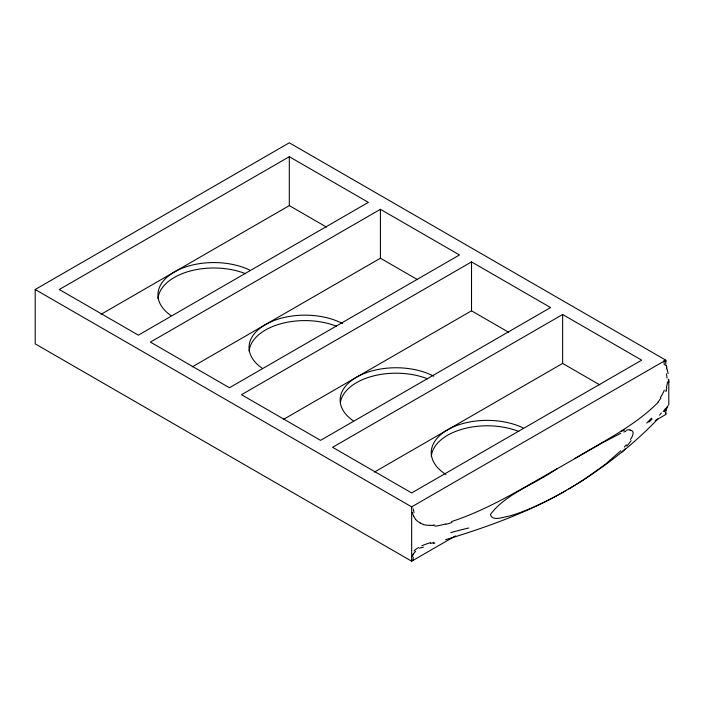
<?xml version="1.0" encoding="UTF-8"?>
<svg xmlns="http://www.w3.org/2000/svg" width="704" height="704" viewBox="0 0 704 704"><rect width="100%" height="100%" fill="white"/><g stroke="black" fill="none" stroke-linecap="round" stroke-linejoin="round"><path stroke-width="1.06" d="M655.31 420.534L665.773 414.489L665.826 413.01M668.791 379.421L668.791 404.941M668.774 381.207L668.65 382.703M411.717 559.724L411.664 561.202L35.2 343.851L35.2 289.511L289.309 142.798L665.773 360.149L665.826 361.689M666.362 409.71L666.873 408.082M412.306 556.38L413.002 554.655M667.234 407.211L667.489 406.674M666.371 390.614L665.878 391.618M667.744 406.19L668.122 405.583M630.406 439.446C632.474 437.078 635.492 429.994 629.957 430.39M413.582 553.652L415.65 551.346M666.371 408.989L665.878 409.631M626.322 444.822L624.36 447.058M658.31 402.195C634.506 426.237 603.469 441.153 574.869 458.542M658.31 418.502C635.131 442.895 608.494 463.901 580.166 482.011M620.77 450.806L605.185 464.446L584.602 479.151M584.355 479.345L568.885 488.902M579.788 482.258L575.678 484.818M574.869 485.311L561.334 493.214M289.309 156.71L59.294 289.511L138.354 335.157L368.368 202.356L289.309 156.71L289.309 205.612L101.112 314.274M380.415 209.308L150.401 342.109L229.451 387.754L459.474 254.954L380.415 209.308L380.415 258.218L192.218 366.872M471.522 261.906L241.498 394.706L320.558 440.352L550.581 307.551L471.522 261.906L471.522 310.816L283.325 419.47M562.628 314.503L332.605 447.304L411.664 492.95L641.687 360.149L562.628 314.503L562.628 363.414L374.431 472.067M557.172 468.758C522.878 487.978 489.13 509.265 451.546 521.567M455.444 535.92L411.664 561.202L411.664 506.862L35.2 289.511M566.597 490.23C528.722 512.178 487.291 527.05 445.544 539.73M560.296 493.786L551.135 498.696M550.361 499.083C537.055 505.824 523.398 512.116 509.001 516.146C503.747 516.815 492.263 521.858 490.424 514.448C505.886 493.803 534.248 484.387 555.042 469.99L601.964 443.054L620.77 433.303M421.81 547.73L423.368 547.07M623.85 432.018L625.847 431.306M433.286 543.558L434.72 543.101M434.72 525.087L433.286 525.184M423.368 524.313L421.81 523.794A17.811 17.028 -71.8 0 1 420.068 523.037M289.309 205.612L326.462 227.066M380.415 258.218L417.569 279.664M471.522 310.816L508.666 332.262M562.628 363.414L599.773 384.859M415.65 519.42L413.582 516.094M412.306 512.354L413.002 514.668A19.976 17.327 27.8 0 0 413.688 516.058M667.234 369.644L668.122 373.657M666.873 368.095L666.362 365.675M411.717 508.394L411.664 506.862L665.773 360.149L665.773 365.587M665.773 409.05L665.773 414.489M445.878 474.408A55.906 32.278 0 0 1 446.741 430.329A55.906 32.278 0 0 1 522.958 427.856M431.314 456.394A55.906 32.278 0 0 1 462.414 429.123A55.906 32.278 0 0 1 518.822 431.473M353.118 420.71A55.906 32.278 0 0 1 357.412 376.702A55.906 32.278 0 0 1 433.752 376.209M340.437 402.134A55.906 32.278 0 0 1 427.715 378.875M262.02 368.113A55.906 32.278 0 0 1 266.306 324.104A55.906 32.278 0 0 1 342.646 323.611M249.11 351.199A55.906 32.278 0 0 1 280.201 323.928A55.906 32.278 0 0 1 336.609 326.278M170.914 315.515A55.906 32.278 0 0 1 174.302 272.017A55.906 32.278 0 0 1 249.647 270.054M158.004 298.602A55.906 32.278 0 0 1 189.094 271.33A55.906 32.278 0 0 1 245.511 273.68M625.082 448.888A101.306 63.562 -73 0 1 621.368 452.628M631.127 440.616A38.931 22.449 -69.6 0 1 626.754 446.09M626.102 430.285A42.451 20.53 -63.7 0 1 630.212 429.669M621.377 431.314A104.254 46.297 -57.5 0 1 624.483 430.153M414.022 512.609A22.994 13.71 58.5 0 1 413.301 508.974M420.174 522.843A15.374 14.678 -25.8 0 1 415.633 519.438M430.294 525.298A29.814 28.266 87.4 0 1 423.315 524.594M433.294 525.307A44.669 41.738 67.6 0 1 430.302 525.395M445.782 523.917A80.626 74.58 58.6 0 1 434.922 526.205M451.959 522.553A129.149 116.354 42.7 0 1 445.94 524.304M413.107 560.446A22.994 13.658 58.3 0 1 413.327 557.128M412.975 554.646A19.976 14.062 19.1 0 1 413.538 553.626M414.049 550.986A15.374 8.774 -9.1 0 1 418.748 547.527M419.628 548.293A17.811 7.216 -17.7 0 1 421.441 547.43M421.89 545.714A29.814 9.011 -19.5 0 1 430.522 542.643M430.514 543.488A44.669 8.202 -19.6 0 1 433.875 542.388M450.815 532.602A80.626 9.812 -19.1 0 1 468.723 528.009M664.338 364.91A22.994 12.83 61.4 0 1 664.03 360.518M666.838 369.178A19.976 2.156 75.4 0 1 666.442 367.426M666.38 373.798A15.374 4.576 78.1 0 1 667.04 378.101M668.404 379.21A17.811 8.95 74.6 0 1 668.404 380.952M667.454 381.894A29.814 17.371 70.4 0 1 666.389 387.517M666.873 388.08A44.669 28.794 63.5 0 1 666.028 390.28M664.312 390.236A80.626 53.733 59.3 0 1 660.378 397.575M660.889 398.2A129.149 89.25 49.7 0 1 658.038 401.922M664.338 411.743A22.994 12.883 61.6 0 1 665.342 408.558M666.908 407.334A19.976 5.421 88.9 0 1 667.163 406.789M666.23 409.464A15.374 1.329 -69.7 0 1 665.905 410.564M667.436 406.877A17.811 0.862 -56.6 0 1 667.058 407.563M661.338 412.887A29.814 1.883 -50.1 0 1 659.569 415.202M664.365 410.089A44.669 4.743 -43.5 0 1 663.274 411.444M651.385 418.264A80.626 11.035 -40.3 0 1 646.756 423.069M652.106 418.889A129.149 27.139 -34.3 0 1 648.956 422.083"/></g></svg>
